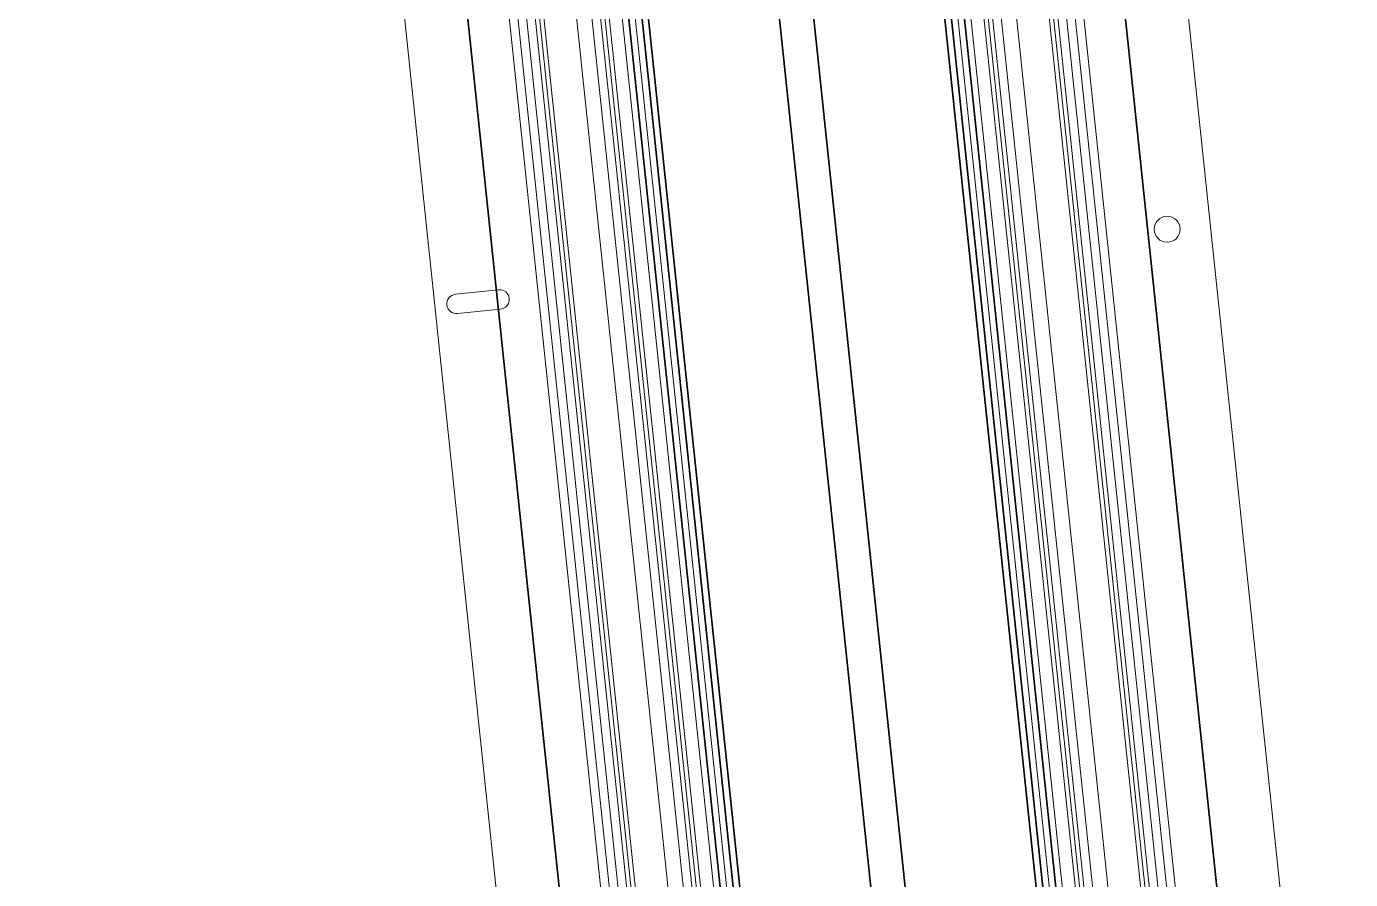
# Model space of a CAD drawing. Header units: millimetres. Extents: x 6115 to 12360, y 7255 to 12668.
# Drawn here: x 9499 to 9804.9, y 7823.7 to 8020.8 of the extents above; entities that cross this region are included whole.
import ezdxf

# ---------------------------------------------------------------- set-up
doc = ezdxf.new("R2010")
doc.units = ezdxf.units.MM
doc.layers.add('外形線', color=7, linetype='Continuous', lineweight=50)

msp = doc.modelspace()

# ---------------------------------------------------------------- linework, layer by layer
at = {"layer": '外形線', "linetype": 'Continuous', "lineweight": 18}
for p, q in [((9524.23, 10337), (9804.89, 7666.71)), ((9773.06, 7663.37), (9492.4, 10333.66)), ((9493.4, 10333.76), (9774.05, 7663.47)), ((9775.05, 7663.58), (9494.39, 10333.87)), ((9777.04, 7663.79), (9496.38, 10334.08)), ((9500.36, 10334.5), (9781.02, 7664.2)), ((9759.14, 7661.9), (9478.48, 10332.2)), ((9760.13, 7662.01), (9479.47, 10332.3)), ((9481.46, 10332.51), (9762.12, 7662.22)), ((9744, 7767.65), (9475.05, 10326.55)), ((9649.66, 7650.4), (9369, 10320.69)), ((9372.98, 10321.11), (9653.64, 7650.82)), ((9374.97, 10321.32), (9655.63, 7651.03)), ((9656.62, 7651.13), (9375.96, 10321.42)), ((9376.96, 10321.53), (9657.62, 7651.23)), ((9668.56, 7652.38), (9387.9, 10322.68)), ((9389.89, 10322.88), (9670.55, 7652.59)), ((9390.88, 10322.99), (9671.54, 7652.7)), ((9625.79, 7647.89), (9345.13, 10318.18)), ((9665.07, 7752.55), (9395.4, 10318.3)), ((9480.23, 10248.55), (9741.55, 7762.25)), ((9747.52, 7762.88), (9486.2, 10249.18)), ((9493.66, 10249.97), (9754.98, 7763.66)), ((9667.88, 7754.51), (9406.56, 10240.81)), ((9654.45, 7753.09), (9393.13, 10239.4)), ((9661.91, 7753.88), (9400.59, 10240.18)), ((9735.05, 8082.46), (9767.27, 7775.88)), ((9639.89, 7762.49), (9607.67, 8069.07)), ((9598.13, 7958.95), (9608.07, 7960)), ((9608.54, 7955.52), (9598.6, 7954.48))]:
    msp.add_line(p, q, dxfattribs=at).dxf.unprotected_set("ltscale", 0)
at = {"layer": '外形線', "linetype": 'Continuous', "lineweight": 35}
for p, q in [((9469.08, 10325.93), (9739.08, 7757.08)), ((9431.29, 10321.96), (9701.29, 7753.11)), ((9709.16, 7753.93), (9439.17, 10322.78)), ((9671.37, 7749.96), (9401.37, 10318.81)), ((9518.52, 10252.58), (9779.84, 7766.27)), ((9740.06, 7762.09), (9478.74, 10248.4)), ((9481.72, 10248.71), (9743.04, 7762.41)), ((9408.05, 10240.97), (9669.37, 7754.66)), ((9666.39, 7754.35), (9405.06, 10240.65)), ((9629.59, 7750.48), (9368.27, 10236.79))]:
    msp.add_line(p, q, dxfattribs=at).dxf.unprotected_set("ltscale", 0)
at = {"layer": '外形線', "linetype": 'Continuous', "lineweight": 18}
msp.add_circle((9762.54, 7973.97), 3, dxfattribs=at).dxf.unprotected_set("ltscale", 0)
for centre, start, end in [((9598.36, 7956.71), 96, 276), ((9608.31, 7957.76), 276, 96)]:
    msp.add_arc(centre, 2.25, start, end, dxfattribs=at).dxf.unprotected_set("ltscale", 0)

doc.saveas('drawing.dxf')
